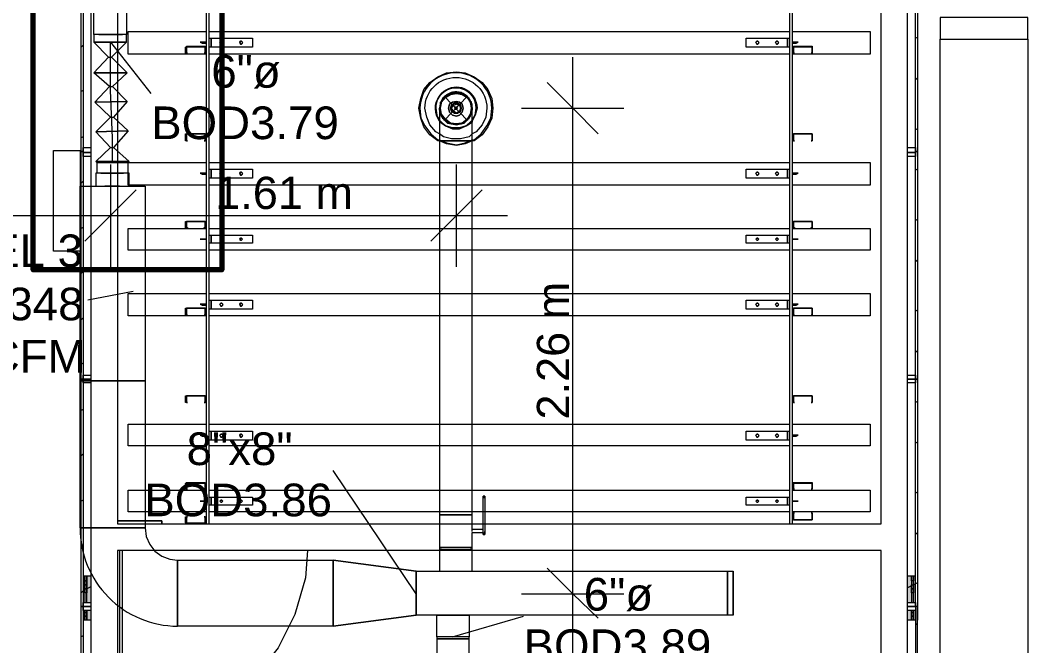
# Model space of a CAD drawing. Header units: metres. Extents: x -2 to 237, y -8 to 52.
# Drawn here: x 22.821 to 27.507, y 38.213 to 41.125 of the extents above; entities that cross this region are included whole.
import ezdxf

# ---------------------------------------------------------------- set-up
doc = ezdxf.new("R2010")
doc.units = ezdxf.units.M
doc.layers.add('HVAC - Ductos', color=5, linetype='Continuous', lineweight=0)
doc.layers.add('PDF_Text', color=7, linetype='Continuous', lineweight=0)
doc.layers.add('PDF_Geometry', color=7, linetype='Continuous', lineweight=0, true_color=0xaaaaaa)
doc.layers.add('PDF_Solid Fills', color=7, linetype='Continuous', lineweight=0, true_color=0xffffff)
doc.styles.add('PDF Helvetica', font='')
doc.styles.get('PDF Helvetica').set_extended_font_data('Helvetica')

msp = doc.modelspace()

# ---------------------------------------------------------------- hatches: boundary and pattern name
at = {"layer": 'PDF_Solid Fills', "lineweight": 0, "transparency": 33554559}
h = msp.add_hatch(color=256, dxfattribs=at)
h.paths.add_polyline_path([(23.1137, 38.4146), (23.1228, 38.4146), (23.1228, 38.5383), (23.1137, 38.5383)])
h.paths.add_polyline_path([(23.1228, 38.378), (23.1137, 38.378), (23.1137, 38.3322), (23.1228, 38.3322)])
h = msp.add_hatch(color=256, dxfattribs=at)
h.paths.add_polyline_path([(23.1319, 38.4146), (23.1503, 38.4146), (23.1503, 38.5383), (23.1319, 38.5383)])
h.paths.add_polyline_path([(23.1503, 38.378), (23.1319, 38.378), (23.1319, 38.3322), (23.1503, 38.3322)])
h = msp.add_hatch(color=256, dxfattribs=at)
h.paths.add_polyline_path([(26.9485, 38.4146), (26.9668, 38.4146), (26.9668, 38.5383), (26.9485, 38.5383)])
h.paths.add_polyline_path([(26.9668, 38.378), (26.9485, 38.378), (26.9485, 38.3322), (26.9668, 38.3322)])
h = msp.add_hatch(color=256, dxfattribs=at)
h.paths.add_polyline_path([(26.9759, 38.4146), (26.9851, 38.4146), (26.9851, 38.5383), (26.9759, 38.5383)])
h.paths.add_polyline_path([(26.9851, 38.378), (26.9759, 38.378), (26.9759, 38.3322), (26.9851, 38.3322)])

# ---------------------------------------------------------------- linework, layer by layer
at = {"layer": 'HVAC - Ductos', "lineweight": 0}
for points in [[(23.1641, 41.0582), (23.1641, 41.1636), (23.1686, 41.1636), (23.1732, 41.1636), (23.187, 41.1636), (23.2007, 41.1636), (23.219, 41.1636), (23.242, 41.1636), (23.2603, 41.1636), (23.2786, 41.1636), (23.2924, 41.1636), (23.3061, 41.1636), (23.3152, 41.1636), (23.3152, 41.0582)], [(23.1686, 41.0582), (23.1641, 41.0582)], [(23.3152, 41.0216), (23.3152, 41.0582), (23.3061, 41.0582), (23.2924, 41.0582), (23.2786, 41.0582), (23.2603, 41.0582), (23.242, 41.0582), (23.219, 41.0582), (23.2007, 41.0582), (23.187, 41.0582), (23.1732, 41.0582), (23.1686, 41.0582), (23.1641, 41.0582), (23.1641, 41.0216), (23.3152, 41.0216), (23.2465, 40.9529), (23.3198, 40.8795), (23.1641, 40.8795), (23.2328, 40.9529), (23.2465, 40.9529)], [(23.1732, 41.0582), (23.1732, 41.0582)], [(23.187, 41.0582), (23.187, 41.0582)], [(23.187, 41.0582), (23.187, 41.0582)], [(23.187, 41.0582), (23.2007, 41.0582), (23.219, 41.0582), (23.242, 41.0582), (23.2603, 41.0582), (23.2786, 41.0582), (23.2924, 41.0582)], [(23.3107, 41.0582), (23.3061, 41.0582)], [(23.3152, 41.0582), (23.3152, 41.0582)], [(23.1641, 41.0216), (23.2328, 40.9529)], [(23.2511, 40.4672), (23.2511, 40.5772), (23.2465, 40.6871), (23.242, 40.7971), (23.242, 40.9071), (23.242, 41.0216)], [(23.242, 41.0216), (23.4298, 40.7833)], [(25.3908, 35.6748), (25.3908, 38.4558), (25.3908, 40.9529)], [(23.2374, 40.8154), (23.1641, 40.8795), (23.3198, 40.8795), (23.2511, 40.8154), (23.3198, 40.7467), (23.1686, 40.7421), (23.2374, 40.8154), (23.2511, 40.8154)], [(25.2716, 40.8337), (25.3908, 40.7146), (25.5098, 40.5955)], [(24.7951, 40.6596), (24.7859, 40.678), (24.7768, 40.6963), (24.7768, 40.7146), (24.7768, 40.7329), (24.7859, 40.7513), (24.7951, 40.765), (24.8134, 40.7787), (24.8272, 40.7833), (24.8501, 40.7879), (24.8684, 40.7833), (24.8868, 40.7787), (24.9005, 40.765), (24.9142, 40.7513), (24.9188, 40.7329), (24.9234, 40.7146), (24.9188, 40.6963), (24.9142, 40.678), (24.9005, 40.6596), (24.8868, 40.6504), (24.8684, 40.6413), (24.8501, 40.6413), (24.8272, 40.6413), (24.8134, 40.6504), (24.7951, 40.6596), (24.7813, 40.678), (24.7768, 40.6963), (24.7722, 40.7054)], [(24.7813, 40.7467), (24.7951, 40.765), (24.818, 40.7787)], [(24.7951, 40.7696), (24.7951, 40.7696)], [(24.818, 40.7833), (24.8226, 40.7833)], [(24.8226, 40.7833), (24.8501, 40.7879), (24.873, 40.7833)], [(24.8501, 40.7879), (24.8501, 40.7879)], [(24.873, 40.7833), (24.8776, 40.7833), (24.8822, 40.7833)], [(24.8776, 40.7787), (24.9005, 40.765), (24.9142, 40.7467)], [(23.242, 40.6734), (23.1686, 40.7421), (23.3198, 40.7467), (23.2557, 40.6734), (23.3244, 40.6092), (23.1732, 40.6046), (23.242, 40.6734), (23.2557, 40.6734)], [(24.7768, 40.7375), (24.7768, 40.7421), (24.7813, 40.7467)], [(24.7813, 40.6871), (24.7768, 40.7146), (24.7813, 40.7375)], [(24.9188, 40.7467), (24.9188, 40.7421), (24.9188, 40.7375)], [(24.9188, 40.7375), (24.9234, 40.7146), (24.9188, 40.6871), (24.9188, 40.6825)], [(24.7951, 40.6642), (24.7813, 40.6825), (24.7768, 40.6825), (24.7768, 40.6871)], [(24.8226, 40.6413), (24.818, 40.6413), (24.818, 40.6459), (24.7951, 40.6596), (24.8089, 40.6459), (24.8272, 40.6413), (24.8501, 40.6367), (24.8684, 40.6413), (24.8868, 40.6459), (24.9005, 40.6596), (24.9142, 40.678), (24.9234, 40.6963), (24.9234, 40.7054)], [(24.9142, 40.6825), (24.9005, 40.6596), (24.8776, 40.6459)], [(24.9188, 40.6825), (24.9188, 40.6825)], [(24.9234, 40.7146), (24.9234, 40.7146)], [(25.1525, 40.7146), (25.3908, 40.7146), (25.629, 40.7146)], [(24.873, 40.6459), (24.8501, 40.6413), (24.8226, 40.6459)], [(24.8822, 40.6459), (24.8776, 40.6413), (24.873, 40.6413)], [(23.242, 40.5313), (23.1732, 40.6046), (23.3244, 40.6092), (23.2557, 40.5313), (23.329, 40.4672), (23.1732, 40.4672), (23.1778, 40.4626), (23.1824, 40.4626), (23.187, 40.4626), (23.1778, 40.4626), (23.187, 40.4626), (23.1961, 40.4626), (23.2145, 40.4626), (23.2328, 40.4626), (23.2511, 40.4626), (23.2694, 40.4626), (23.2878, 40.4626), (23.3015, 40.4626), (23.3152, 40.4626), (23.3244, 40.4626), (23.3198, 40.4626), (23.3015, 40.4626), (23.2786, 40.4626), (23.2511, 40.4626), (23.2236, 40.4626), (23.1961, 40.4626), (23.1824, 40.4626), (23.1778, 40.4626), (23.1778, 40.4122)], [(24.9234, 40.5955), (24.9096, 40.5818), (24.8684, 40.5726), (24.8272, 40.5726), (24.7905, 40.5818), (24.7722, 40.5955)], [(24.7722, 40.568), (24.8043, 40.5542), (24.8501, 40.5451), (24.8914, 40.5542), (24.9234, 40.568)], [(24.9234, 40.5634), (24.8914, 40.5497), (24.8501, 40.5405), (24.8043, 40.5497), (24.7722, 40.5634)], [(24.7722, 40.5634), (24.7768, 40.5634), (24.7813, 40.5634), (24.7951, 40.5634), (24.8089, 40.5634), (24.8272, 40.5634), (24.8501, 40.5634), (24.8684, 40.5634), (24.8868, 40.5634), (24.9005, 40.5634), (24.9142, 40.5634), (24.9234, 40.5634)], [(24.9005, 40.5634), (24.8868, 40.5634), (24.8684, 40.5634), (24.8501, 40.5634), (24.8272, 40.5634), (24.8089, 40.5634), (24.7951, 40.5634)], [(23.329, 40.3527), (23.329, 40.4122), (23.3244, 40.4122), (23.3244, 40.4626), (23.3152, 40.4626), (23.3198, 40.4626), (23.3244, 40.4626), (23.329, 40.4672), (23.1732, 40.4672), (23.242, 40.5313), (23.2557, 40.5313)], [(23.187, 40.4626), (23.1961, 40.4626), (23.2236, 40.4626), (23.2511, 40.4626), (23.2786, 40.4626), (23.3015, 40.4626), (23.3152, 40.4626)], [(23.242, 40.4535), (23.242, 40.2152), (23.242, 39.977)], [(24.8501, 39.977), (24.8501, 40.2152), (24.8501, 40.4535)], [(23.329, 40.4122), (23.3244, 40.4122), (23.3152, 40.4122), (23.3061, 40.4122), (23.2878, 40.4122), (23.2694, 40.4122), (23.2511, 40.4122), (23.2328, 40.4122), (23.2145, 40.4122), (23.1961, 40.4122), (23.187, 40.4122), (23.1778, 40.4122), (23.1732, 40.4122), (23.1732, 40.3527)], [(23.1961, 40.4122), (23.2145, 40.4122), (23.2328, 40.4122), (23.2511, 40.4122), (23.2694, 40.4122), (23.2878, 40.4122), (23.3015, 40.4122)], [(23.0999, 40.0686), (23.0999, 40.3527), (23.4023, 40.3527), (23.4023, 39.4455), (23.0999, 39.4455), (23.0999, 40.0503), (22.9762, 40.0503)], [(23.2832, 40.3527), (23.2694, 40.3527), (23.2511, 40.3527), (23.2328, 40.3527), (23.2145, 40.3527)], [(23.3611, 40.3343), (23.242, 40.2152), (23.1228, 40.0961)], [(24.9692, 40.3343), (24.8501, 40.2152), (24.731, 40.0961)], [(21.4231, 40.2152), (23.242, 40.2152), (25.0883, 40.2152)], [(22.9762, 40.0503), (22.9762, 40.0503)], [(22.9762, 40.0503), (22.9762, 40.0503)], [(23.3473, 39.8624), (23.1365, 39.8212)], [(23.0999, 39.4455), (23.2099, 39.4455)], [(23.2924, 39.4455), (23.4023, 39.4455)], [(24.6623, 38.4558), (24.2774, 39.0286)], [(24.9738, 38.9094), (24.9738, 38.9094)], [(24.983, 38.9094), (24.9738, 38.9094)], [(24.9738, 38.7399), (24.9738, 38.7353), (24.9738, 38.7307), (24.9738, 38.7353), (24.9738, 38.7399), (24.9738, 38.7445), (24.9738, 38.9003), (24.9738, 38.9049), (24.9738, 38.9094), (24.9738, 38.9049), (24.9738, 38.9003)], [(24.983, 38.9094), (24.983, 38.9094)], [(24.983, 38.9003), (24.983, 38.9049), (24.983, 38.9094), (24.983, 38.9049), (24.983, 38.9003), (24.983, 38.7445), (24.983, 38.7399), (24.983, 38.7353), (24.983, 38.7307), (24.983, 38.7353), (24.983, 38.7399), (24.983, 38.7445)], [(24.9738, 38.7537), (24.9234, 38.7537), (24.9234, 38.8224), (24.9142, 38.8224), (24.9005, 38.8224), (24.8868, 38.8224), (24.8684, 38.8224), (24.8501, 38.8224), (24.8272, 38.8224), (24.8089, 38.8224), (24.7951, 38.8224), (24.7813, 38.8224), (24.7768, 38.8224), (24.7722, 38.8224), (24.7722, 38.6712), (24.7768, 38.6712), (24.7813, 38.6712)], [(24.7813, 38.8224), (24.7951, 38.8224)], [(24.9005, 38.8224), (24.8868, 38.8224), (24.8684, 38.8224), (24.8501, 38.8224), (24.8272, 38.8224), (24.8089, 38.8224), (24.7951, 38.8224)], [(24.9005, 38.8224), (24.9142, 38.8224)], [(23.0999, 38.7629), (23.2099, 38.7629)], [(23.0999, 38.7629), (23.4023, 38.7629)], [(23.2924, 38.7629), (23.4023, 38.7629)], [(23.4023, 38.7629), (23.4068, 38.7216), (23.4252, 38.6849), (23.4481, 38.6529), (23.4802, 38.63), (23.5169, 38.6162), (23.5535, 38.6116)], [(24.9234, 38.7537), (24.9234, 38.7537)], [(24.9234, 38.7445), (24.9234, 38.7491), (24.9234, 38.7537)], [(24.9234, 38.6712), (24.9234, 38.7399), (24.9738, 38.7399), (24.9738, 38.7445)], [(24.9234, 38.7399), (24.9234, 38.7399)], [(24.9234, 38.7399), (24.9234, 38.7399)], [(24.9234, 38.7399), (24.9234, 38.7399)], [(24.9234, 38.7399), (24.9234, 38.7399)], [(24.9738, 38.7399), (24.9738, 38.7399)], [(24.9738, 38.7353), (24.9738, 38.7307), (24.9738, 38.7353)], [(24.9738, 38.7307), (24.983, 38.7307)], [(24.983, 38.7353), (24.983, 38.7307), (24.983, 38.7353)], [(24.9234, 38.6712), (24.9142, 38.6712), (24.9005, 38.6712), (24.8868, 38.6712), (24.8684, 38.6712), (24.8501, 38.6712), (24.8272, 38.6712), (24.8089, 38.6712), (24.7951, 38.6712), (24.7813, 38.6712), (24.7768, 38.6712), (24.7722, 38.6712)], [(24.9142, 38.6712), (24.9234, 38.6712), (24.9142, 38.6712), (24.9005, 38.6712), (24.8868, 38.6712), (24.8684, 38.6712), (24.8501, 38.6712), (24.8272, 38.6712), (24.8089, 38.6712), (24.7951, 38.6712), (24.7813, 38.6712), (24.7768, 38.6712), (24.7722, 38.6712)], [(24.9005, 38.6621), (24.8868, 38.6621), (24.8684, 38.6621), (24.8501, 38.6621), (24.8272, 38.6621), (24.8089, 38.6621), (24.7951, 38.6621), (24.7813, 38.6621)], [(24.9142, 38.6621), (24.9051, 38.6621)], [(24.9234, 38.6712), (24.9234, 38.6712)], [(23.5535, 38.6116), (23.5535, 38.4971)], [(23.5535, 38.6116), (23.5535, 38.3047)], [(24.2774, 38.3047), (24.2774, 38.6116)], [(25.2716, 38.575), (25.3908, 38.4558), (25.5098, 38.3413)], [(24.6623, 38.5612), (24.6623, 38.3551)], [(26.1375, 38.3551), (26.1101, 38.3551), (26.1101, 38.5612), (26.1375, 38.5612)], [(26.1375, 38.5612), (26.1375, 38.3551), (26.1375, 38.5612)], [(25.1525, 38.4558), (25.3908, 38.4558), (25.629, 38.4558)], [(23.5535, 38.4192), (23.5535, 38.3047)], [(24.2774, 38.3047), (24.6623, 38.3551), (24.2774, 38.3047)], [(24.9096, 38.1764), (24.9096, 38.2451), (24.9096, 38.2543), (24.9051, 38.2543), (24.9005, 38.2543), (24.8868, 38.2543), (24.873, 38.2543), (24.8547, 38.2543), (24.8318, 38.2543), (24.8134, 38.2543), (24.7951, 38.2543), (24.7813, 38.2543), (24.7676, 38.2543), (24.7585, 38.2543), (24.7585, 38.3551), (24.7676, 38.3551), (24.7813, 38.3551), (24.7951, 38.3551), (24.8134, 38.3551), (24.8318, 38.3551), (24.8547, 38.3551), (24.873, 38.3551), (24.8868, 38.3551), (24.9005, 38.3551), (24.9051, 38.3551), (24.9096, 38.3551), (24.9096, 38.2543), (24.9051, 38.2543), (24.9005, 38.2543), (24.8868, 38.2543), (24.873, 38.2543), (24.8547, 38.2543), (24.8318, 38.2543), (24.8134, 38.2543), (24.7951, 38.2543), (24.7813, 38.2543), (24.7676, 38.2543), (24.7585, 38.2543), (24.7585, 38.2451), (24.7585, 38.0939)], [(24.8318, 38.2543), (25.1617, 38.3505)]]:
    msp.add_lwpolyline(points, dxfattribs=at)
for points in [[(27.5074, 41.1361), (27.0997, 41.1361), (27.0997, 41.0353), (27.5074, 41.0353), (27.5074, 33.7185), (27.0997, 33.7185), (27.0997, 41.0353), (27.5074, 41.0353)], [(23.2924, 41.0582), (23.2969, 41.0582)], [(23.3152, 41.0216), (23.3061, 41.0216), (23.2924, 41.0216), (23.2786, 41.0216), (23.2603, 41.0216), (23.242, 41.0216), (23.219, 41.0216), (23.2007, 41.0216), (23.187, 41.0216), (23.1732, 41.0216), (23.1686, 41.0216), (23.1641, 41.0216), (23.1686, 41.0216), (23.1732, 41.0216), (23.187, 41.0216), (23.2007, 41.0216), (23.219, 41.0216), (23.242, 41.0216), (23.2603, 41.0216), (23.2786, 41.0216), (23.2924, 41.0216), (23.3061, 41.0216)], [(24.7813, 40.7421), (24.7997, 40.765), (24.8226, 40.7787), (24.8501, 40.7833), (24.8776, 40.7787), (24.9005, 40.765), (24.9142, 40.7421), (24.9188, 40.7146), (24.9142, 40.6871), (24.9005, 40.6642), (24.8776, 40.6459), (24.8501, 40.6413), (24.8226, 40.6459), (24.7997, 40.6642), (24.7813, 40.6871), (24.7768, 40.7146)], [(24.818, 40.7329), (24.8134, 40.7146), (24.818, 40.7329), (24.8318, 40.7421), (24.8501, 40.7467), (24.8638, 40.7421), (24.8776, 40.7329), (24.8822, 40.7146), (24.8776, 40.7329), (24.8638, 40.7421), (24.8501, 40.7467), (24.8318, 40.7421)], [(24.8272, 40.7284), (24.8226, 40.7146), (24.8272, 40.7284), (24.841, 40.7375), (24.8547, 40.7375), (24.8684, 40.7284), (24.873, 40.7146), (24.8684, 40.7284), (24.8547, 40.7375), (24.841, 40.7375)], [(24.8364, 40.7284), (24.8501, 40.7329), (24.8638, 40.7284), (24.8684, 40.7146), (24.8638, 40.7009), (24.8501, 40.6917), (24.8364, 40.7009), (24.8272, 40.7146)], [(24.8776, 40.6963), (24.8822, 40.7146), (24.8776, 40.6963), (24.8638, 40.6825), (24.8501, 40.678), (24.8318, 40.6825), (24.818, 40.6963), (24.8134, 40.7146), (24.818, 40.6963), (24.8318, 40.6825), (24.8501, 40.678), (24.8638, 40.6825)], [(24.8684, 40.7009), (24.873, 40.7146), (24.8684, 40.7009), (24.8547, 40.6917), (24.841, 40.6917), (24.8272, 40.7009), (24.8226, 40.7146), (24.8272, 40.7009), (24.841, 40.6917), (24.8547, 40.6917)], [(24.8455, 40.7192), (24.841, 40.7146), (24.8455, 40.7192), (24.8501, 40.7192), (24.8547, 40.7146), (24.8501, 40.7192)], [(24.8501, 40.71), (24.8547, 40.7146), (24.8501, 40.71), (24.8455, 40.71), (24.841, 40.7146), (24.8455, 40.71)], [(24.9234, 40.655), (24.9372, 40.6825), (24.9463, 40.7146), (24.9372, 40.6825)], [(24.7768, 40.655), (24.7997, 40.6322), (24.8318, 40.623), (24.8638, 40.623), (24.8959, 40.6322), (24.9188, 40.655), (24.9234, 40.6596), (24.9188, 40.655), (24.8959, 40.6322), (24.8638, 40.623), (24.8318, 40.623), (24.7997, 40.6322), (24.7768, 40.655), (24.7722, 40.6596)], [(24.9234, 40.6504), (24.8959, 40.6322), (24.8638, 40.6184), (24.8318, 40.6184), (24.7997, 40.6322), (24.7768, 40.6504), (24.7722, 40.655), (24.7768, 40.6504), (24.7997, 40.6322), (24.8318, 40.6184), (24.8638, 40.6184), (24.8959, 40.6322), (24.9234, 40.6504), (24.9234, 40.655)], [(22.9762, 40.5176), (23.0999, 40.5176), (23.0999, 40.0503), (22.9762, 40.0503)], [(23.329, 40.4672), (23.3198, 40.4672), (23.3061, 40.4672), (23.2786, 40.4672), (23.2511, 40.4672), (23.2236, 40.4672), (23.1961, 40.4672), (23.1824, 40.4672), (23.1732, 40.4672), (23.1824, 40.4672), (23.1961, 40.4672), (23.2236, 40.4672), (23.2511, 40.4672), (23.2786, 40.4672), (23.3061, 40.4672), (23.3198, 40.4672)], [(23.0999, 38.7629), (23.0999, 39.4455), (23.4023, 39.4455), (23.4023, 38.7629)], [(24.7722, 38.6621), (24.7768, 38.6621), (24.7813, 38.6621), (24.7951, 38.6621), (24.8089, 38.6621), (24.8272, 38.6621), (24.8501, 38.6621), (24.8684, 38.6621), (24.8868, 38.6621), (24.9005, 38.6621), (24.9142, 38.6621), (24.9234, 38.6621), (24.9234, 38.6712), (24.9142, 38.6712), (24.9005, 38.6712), (24.8868, 38.6712), (24.8684, 38.6712), (24.8501, 38.6712), (24.8272, 38.6712), (24.8089, 38.6712), (24.7951, 38.6712), (24.7813, 38.6712), (24.7768, 38.6712), (24.7722, 38.6712)], [(24.9234, 38.6621), (24.9142, 38.6621), (24.9005, 38.6621), (24.8868, 38.6621), (24.8684, 38.6621), (24.8501, 38.6621), (24.8272, 38.6621), (24.8089, 38.6621), (24.7951, 38.6621), (24.7813, 38.6621), (24.7768, 38.6621), (24.7722, 38.6621), (24.7722, 38.5612), (24.7768, 38.5612), (24.7813, 38.5612), (24.7951, 38.5612), (24.8089, 38.5612), (24.8272, 38.5612), (24.8501, 38.5612), (24.8684, 38.5612), (24.8868, 38.5612), (24.9005, 38.5612), (24.9142, 38.5612), (24.9234, 38.5612)], [(23.5535, 38.6116), (24.2774, 38.6116), (24.2774, 38.3047), (23.5535, 38.3047)], [(24.6623, 38.5612), (24.2774, 38.6116)], [(24.6623, 38.5612), (26.1101, 38.5612), (26.1101, 38.3551), (24.6623, 38.3551)], [(24.9096, 38.2451), (24.9051, 38.2451), (24.9005, 38.2451), (24.8868, 38.2451), (24.873, 38.2451), (24.8547, 38.2451), (24.8318, 38.2451), (24.8134, 38.2451), (24.7951, 38.2451), (24.7813, 38.2451), (24.7676, 38.2451), (24.7585, 38.2451), (24.7676, 38.2451), (24.7813, 38.2451), (24.7951, 38.2451), (24.8134, 38.2451), (24.8318, 38.2451), (24.8547, 38.2451), (24.873, 38.2451), (24.8868, 38.2451), (24.9005, 38.2451), (24.9051, 38.2451)]]:
    msp.add_lwpolyline(points, close=True, dxfattribs=at)
for points in [[(24.9234, 40.7146), (24.9234, 40.7329), (24.9142, 40.7513), (24.9005, 40.7696), (24.8868, 40.7787), (24.8684, 40.7879), (24.8501, 40.7879), (24.8272, 40.7879), (24.8089, 40.7787), (24.7951, 40.7696), (24.7813, 40.7513), (24.7768, 40.7329), (24.7722, 40.7146), (24.7722, 40.7054), (24.7722, 40.7146), (24.7722, 40.7054), (24.7722, 40.6871), (24.7722, 40.6596), (24.7722, 40.623), (24.7722, 40.5818), (24.7722, 40.5634), (24.7722, 38.8224), (24.7768, 38.8224), (24.7813, 38.8224), (24.7951, 38.8224), (24.8089, 38.8224), (24.8272, 38.8224), (24.8501, 38.8224), (24.8684, 38.8224), (24.8868, 38.8224), (24.9005, 38.8224), (24.9142, 38.8224), (24.9234, 38.8224), (24.9234, 40.5634), (24.9142, 40.5634), (24.9005, 40.5634), (24.8868, 40.5634), (24.8684, 40.5634), (24.8501, 40.5634), (24.8272, 40.5634), (24.8089, 40.5634), (24.7951, 40.5634), (24.7813, 40.5634), (24.7768, 40.5634), (24.7722, 40.5634), (24.7631, 40.5634), (24.7264, 40.5909), (24.6989, 40.6276), (24.6851, 40.6688), (24.676, 40.7146), (24.6851, 40.7604), (24.6989, 40.8017), (24.7264, 40.8337), (24.7631, 40.8612), (24.8043, 40.8795), (24.8501, 40.8841), (24.8914, 40.8795), (24.9326, 40.8612), (24.9692, 40.8337), (24.9967, 40.8017), (25.015, 40.7604), (25.0196, 40.7146), (25.015, 40.6688), (24.9967, 40.6276), (24.9692, 40.5909), (24.9326, 40.5634), (24.9234, 40.5634), (24.9234, 40.6046), (24.9234, 40.6459), (24.9234, 40.678), (24.9234, 40.7009), (24.9234, 40.7146), (24.9234, 40.7054, 1.065607), (24.7722, 40.7146)], [(24.9234, 40.568), (24.9326, 40.568), (24.9646, 40.5955), (24.9921, 40.6322), (25.0105, 40.6688), (25.015, 40.7146, 0.986375), (24.6806, 40.7146), (24.6851, 40.6688), (24.7035, 40.6322), (24.731, 40.5955), (24.7631, 40.568), (24.7722, 40.568)], [(24.7722, 40.5955), (24.7539, 40.6046), (24.7264, 40.6367), (24.7127, 40.6734), (24.7035, 40.7146, -0.994592), (24.9921, 40.7146), (24.9876, 40.6734), (24.9692, 40.6367), (24.9418, 40.6046), (24.9234, 40.5955)]]:
    msp.add_lwpolyline(points, format="xyb", dxfattribs=at)
msp.add_lwpolyline([(24.9234, 40.6596), (24.9372, 40.6825), (24.9418, 40.7146, 1.398106), (24.7722, 40.6596), (24.7585, 40.6825), (24.7539, 40.7146), (24.7585, 40.6825), (24.7722, 40.655, -1.387402), (24.9463, 40.7146, 1.018224), (24.7539, 40.7146, -1.397704)], format="xyb", close=True, dxfattribs=at)
msp.add_arc((23.5558, 38.7605), 0.4559, 179.71, 269.7137, dxfattribs=at)
at = {"layer": 'PDF_Geometry', "lineweight": 0}
for points in [[(23.1137, 43.7018), (23.1137, 42.6618), (23.1137, 42.6435), (23.1137, 42.6252), (23.1503, 42.6252), (23.1457, 42.616), (23.1503, 42.616), (23.1457, 42.616), (23.1503, 42.6252), (23.1503, 37.3379), (23.1503, 34.3599), (23.274, 34.3599), (23.2832, 34.3691), (26.8156, 34.3691), (26.8248, 34.3599), (26.9485, 34.3599), (26.9485, 37.3379), (26.9485, 42.6252), (26.9485, 42.6435), (26.9851, 42.6435), (26.9485, 42.6435), (26.9485, 42.6618), (26.9851, 42.6618), (26.9851, 43.7018)], [(23.274, 42.6252), (23.274, 38.7811), (26.8248, 38.7811), (26.8248, 42.6252), (26.5041, 42.6252), (26.5041, 42.6206), (26.5041, 42.6252), (26.417, 42.6252), (26.4124, 42.6252), (26.4124, 42.6206), (26.4124, 42.5931), (26.4216, 42.5931), (26.417, 42.5931), (26.417, 42.6206), (26.417, 42.6252)], [(23.6863, 40.9666), (23.3244, 40.9666), (23.3244, 41.072), (23.6863, 41.072)], [(23.7001, 41.072), (26.3987, 41.072)], [(26.4124, 41.072), (26.7744, 41.072), (26.7744, 40.9666), (26.4124, 40.9666)], [(23.1137, 41.0078), (23.1045, 40.9987)], [(23.6863, 41.0216), (23.6681, 41.0216), (23.6589, 41.0216), (23.6681, 41.017), (23.6863, 41.017)], [(23.6681, 41.017), (23.6681, 41.0216)], [(23.7093, 41.0262), (23.7093, 41.0216)], [(23.7093, 41.017), (23.7093, 41.0124)], [(26.3987, 40.9987), (26.3895, 40.9987), (26.1971, 40.9987), (26.1971, 41.0399), (26.3895, 41.0399), (26.3987, 41.0399)], [(26.3895, 41.0216), (26.3895, 41.0262)], [(26.3895, 41.0124), (26.3895, 41.017)], [(26.4124, 41.017), (26.4307, 41.017), (26.4399, 41.0216), (26.4307, 41.0216), (26.4124, 41.0216)], [(26.4307, 41.0216), (26.4307, 41.017)], [(26.4307, 41.0216), (26.4307, 41.0216)], [(26.9943, 41.0445), (26.9851, 41.0399)], [(23.5947, 40.9987), (23.5947, 40.9987)], [(23.5993, 40.9712), (23.5993, 40.9712)], [(23.6772, 40.9712), (23.6772, 40.9712)], [(23.6817, 40.9987), (23.6817, 40.9987)], [(26.3987, 40.9666), (23.7001, 40.9666)], [(26.417, 40.9987), (26.417, 40.9987)], [(26.4216, 40.9712), (26.4216, 40.9712)], [(26.4995, 40.9712), (26.4995, 40.9712)], [(26.5041, 40.9987), (26.5041, 40.9987)], [(26.9943, 40.8567), (26.9851, 40.8475)], [(23.1137, 40.7971), (23.1045, 40.7925)], [(23.1137, 40.5818), (23.1045, 40.5772)], [(26.9943, 40.6184), (26.9851, 40.6138)], [(23.5993, 40.5634), (23.5993, 40.5634)], [(23.6772, 40.5634), (23.6772, 40.5634)], [(26.4216, 40.5634), (26.4216, 40.5634)], [(26.4995, 40.5634), (26.4995, 40.5634)], [(23.6863, 40.3573), (23.3244, 40.3573), (23.3244, 40.4626), (23.6863, 40.4626)], [(23.7001, 40.4626), (26.3987, 40.4626)], [(26.4124, 40.4626), (26.7744, 40.4626), (26.7744, 40.3573), (26.4124, 40.3573)], [(23.6863, 40.4122), (23.6681, 40.4122), (23.6589, 40.4122), (23.6681, 40.4077), (23.6863, 40.4077)], [(23.6681, 40.4077), (23.6681, 40.4122)], [(23.7093, 40.4168), (23.7093, 40.4122)], [(23.7093, 40.4077), (23.7093, 40.4031)], [(26.3987, 40.3893), (26.3895, 40.3893), (26.1971, 40.3893), (26.1971, 40.4305), (26.3895, 40.4305), (26.3987, 40.4305)], [(26.3895, 40.4122), (26.3895, 40.4168)], [(26.3895, 40.4031), (26.3895, 40.4077)], [(26.4124, 40.4077), (26.4307, 40.4077), (26.4399, 40.4122), (26.4307, 40.4122), (26.4124, 40.4122)], [(26.4307, 40.4122), (26.4307, 40.4077)], [(26.4307, 40.4122), (26.4307, 40.4122)], [(26.9943, 40.4305), (26.9851, 40.426)], [(23.1137, 40.3755), (23.1045, 40.3664)], [(26.3987, 40.3573), (23.7001, 40.3573)], [(23.1137, 40.1602), (23.1045, 40.1556)], [(23.5947, 40.1877), (23.5947, 40.1877)], [(23.6817, 40.1877), (23.6817, 40.1877)], [(26.417, 40.1877), (26.417, 40.1877)], [(26.5041, 40.1877), (26.5041, 40.1877)], [(26.5041, 40.1877), (26.5041, 40.1877)], [(26.9943, 40.1969), (26.9851, 40.1923)], [(23.6863, 40.0548), (23.3244, 40.0548), (23.3244, 40.1556), (23.6863, 40.1556)], [(23.7001, 40.1556), (26.3987, 40.1556)], [(26.3987, 40.0869), (26.3895, 40.0869), (26.1971, 40.0869), (26.1971, 40.1236), (26.3895, 40.1236), (26.3987, 40.1236)], [(26.4124, 40.1556), (26.7744, 40.1556), (26.7744, 40.0548), (26.4124, 40.0548)], [(23.6589, 40.1052), (23.6681, 40.1052), (23.6589, 40.1052)], [(23.6681, 40.1052), (23.6863, 40.1052), (23.6681, 40.1052)], [(23.6681, 40.1052), (23.6681, 40.1052)], [(23.7093, 40.1098), (23.7093, 40.1098)], [(23.7093, 40.1006), (23.7093, 40.1006)], [(26.3895, 40.1098), (26.3895, 40.1098)], [(26.3895, 40.1006), (26.3895, 40.1006)], [(26.4124, 40.1052), (26.4307, 40.1052), (26.4124, 40.1052)], [(26.4307, 40.1052), (26.4399, 40.1052), (26.4307, 40.1052)], [(26.4307, 40.1052), (26.4307, 40.1052)], [(26.3987, 40.0548), (23.7001, 40.0548)], [(26.9943, 40.009), (26.9851, 39.9999)], [(23.1137, 39.9541), (23.1045, 39.9449)], [(23.6863, 39.7479), (23.3244, 39.7479), (23.3244, 39.8533), (23.6863, 39.8533)], [(23.7001, 39.8533), (26.3987, 39.8533)], [(26.4124, 39.8533), (26.7744, 39.8533), (26.7744, 39.7479), (26.4124, 39.7479)], [(23.6863, 39.8029), (23.6681, 39.8029), (23.6589, 39.8029), (23.6681, 39.7983), (23.6863, 39.7983)], [(23.6681, 39.7983), (23.6681, 39.8029)], [(23.7093, 39.8075), (23.7093, 39.8029)], [(23.7093, 39.7983), (23.7093, 39.7937)], [(26.3987, 39.7799), (26.3895, 39.7799), (26.1971, 39.7799), (26.1971, 39.8212), (26.3895, 39.8212), (26.3987, 39.8212)], [(26.3895, 39.8029), (26.3895, 39.8075)], [(26.3895, 39.7937), (26.3895, 39.7983)], [(26.4124, 39.7983), (26.4307, 39.7983), (26.4399, 39.8029), (26.4307, 39.8029), (26.4124, 39.8029)], [(26.4307, 39.8029), (26.4307, 39.7983)], [(26.4307, 39.8029), (26.4307, 39.8029)], [(23.1137, 39.7387), (23.1045, 39.7295)], [(23.5993, 39.7525), (23.5993, 39.7525)], [(23.6772, 39.7525), (23.6772, 39.7525)], [(26.3987, 39.7479), (23.7001, 39.7479)], [(26.4216, 39.7525), (26.4216, 39.7525)], [(26.4995, 39.7525), (26.4995, 39.7525)], [(26.9943, 39.7754), (26.9851, 39.7708)], [(26.9943, 39.5875), (26.9851, 39.5784)], [(23.1137, 39.528), (23.1045, 39.5234)], [(23.5947, 39.3768), (23.5947, 39.3768)], [(23.6817, 39.3768), (23.6817, 39.3768)], [(26.417, 39.3768), (26.417, 39.3768)], [(26.5041, 39.3768), (26.5041, 39.3768)], [(26.5041, 39.3768), (26.5041, 39.3768)], [(23.5993, 39.3447), (23.5993, 39.3447)], [(23.6772, 39.3447), (23.6772, 39.3447)], [(26.4216, 39.3447), (26.4216, 39.3447)], [(26.4995, 39.3447), (26.4995, 39.3447)], [(26.9943, 39.3493), (26.9851, 39.3447)], [(23.1137, 39.3126), (23.1045, 39.3081)], [(23.6863, 39.1431), (23.3244, 39.1431), (23.3244, 39.2439), (23.6863, 39.2439)], [(23.7001, 39.2439), (26.3987, 39.2439)], [(26.4124, 39.2439), (26.7744, 39.2439), (26.7744, 39.1431), (26.4124, 39.1431)], [(23.6863, 39.1935), (23.6681, 39.1935), (23.6589, 39.1935), (23.6681, 39.1889), (23.6863, 39.1889)], [(23.6681, 39.1889), (23.6681, 39.1935)], [(23.7093, 39.1981), (23.7093, 39.1935)], [(23.7093, 39.1889), (23.7093, 39.1843)], [(26.3987, 39.1706), (26.3895, 39.1706), (26.1971, 39.1706), (26.1971, 39.2119), (26.3895, 39.2119), (26.3987, 39.2119)], [(26.3895, 39.1935), (26.3895, 39.1981)], [(26.3895, 39.1843), (26.3895, 39.1889)], [(26.4124, 39.1889), (26.4307, 39.1889), (26.4399, 39.1935), (26.4307, 39.1935), (26.4124, 39.1935)], [(26.4307, 39.1935), (26.4307, 39.1889)], [(26.4307, 39.1935), (26.4307, 39.1935)], [(26.3987, 39.1431), (23.7001, 39.1431)], [(26.9943, 39.1614), (26.9851, 39.1568)], [(23.1137, 39.1064), (23.1045, 39.0973)], [(23.5947, 38.969), (23.5947, 38.969)], [(23.5993, 38.9416), (23.5993, 38.9416)], [(23.6772, 38.9416), (23.6772, 38.9416)], [(23.6817, 38.969), (23.6817, 38.969)], [(26.417, 38.969), (26.417, 38.969)], [(26.4216, 38.9416), (26.4216, 38.9416)], [(26.4995, 38.9416), (26.4995, 38.9416)], [(26.5041, 38.969), (26.5041, 38.969)], [(23.6863, 38.8361), (23.3244, 38.8361), (23.3244, 38.937), (23.6863, 38.937)], [(23.7001, 38.937), (26.3987, 38.937)], [(26.3987, 38.8682), (26.3895, 38.8682), (26.1971, 38.8682), (26.1971, 38.9049), (26.3895, 38.9049), (26.3987, 38.9049)], [(26.4124, 38.937), (26.7744, 38.937), (26.7744, 38.8361), (26.4124, 38.8361)], [(26.9943, 38.9278), (26.9851, 38.9232)], [(23.1137, 38.8911), (23.1045, 38.8865)], [(23.6589, 38.8865), (23.6681, 38.8865), (23.6589, 38.8865)], [(23.6681, 38.8865), (23.6863, 38.8865), (23.6681, 38.8865)], [(23.6681, 38.8865), (23.6681, 38.8865)], [(23.7093, 38.8911), (23.7093, 38.8911)], [(23.7093, 38.8819), (23.7093, 38.8819)], [(26.3895, 38.8911), (26.3895, 38.8911)], [(26.3895, 38.8819), (26.3895, 38.8819)], [(26.4124, 38.8865), (26.4307, 38.8865), (26.4124, 38.8865)], [(26.4307, 38.8865), (26.4399, 38.8865), (26.4307, 38.8865)], [(26.4307, 38.8865), (26.4307, 38.8865)], [(23.5993, 38.8132), (23.5993, 38.8132)], [(23.6772, 38.8132), (23.6772, 38.8132)], [(26.3987, 38.8361), (23.7001, 38.8361)], [(26.4216, 38.8315), (26.4216, 38.8315)], [(26.4995, 38.8315), (26.4995, 38.8315)], [(23.5947, 38.7857), (23.5947, 38.7857)], [(23.6817, 38.7857), (23.6817, 38.7857)], [(26.417, 38.7995), (26.417, 38.7995)], [(26.5041, 38.7995), (26.5041, 38.7995)], [(26.5041, 38.7995), (26.5041, 38.7995)], [(26.9943, 38.7399), (26.9851, 38.7307)], [(23.1137, 38.6849), (23.1045, 38.6758)], [(23.274, 38.6575), (23.274, 37.3379)], [(26.8248, 38.6575), (23.274, 38.6575)], [(23.2832, 38.6575), (23.2832, 37.7778)], [(23.2969, 37.7778), (23.2969, 38.6575)], [(24.1583, 38.6575), (24.1491, 38.5292), (24.0987, 38.3596), (24.0208, 38.2039), (23.9109, 38.0664), (23.8926, 38.0527)], [(26.8248, 37.3379), (26.8248, 38.6575)], [(23.1045, 38.3321), (23.1045, 38.5383)], [(23.1137, 38.5383), (23.1228, 38.5383), (23.1228, 38.4146)], [(23.1319, 38.4146), (23.1319, 38.5383), (23.1503, 38.5383), (23.1503, 38.4146)], [(26.9485, 38.5383), (26.9668, 38.5383), (26.9668, 38.4146)], [(26.9759, 38.4146), (26.9759, 38.5383), (26.9851, 38.5383)], [(26.9943, 38.5383), (26.9943, 38.3321)], [(23.1228, 38.4742), (23.1137, 38.4696), (23.1045, 38.4604)], [(23.1503, 38.488), (23.1319, 38.4788), (23.1228, 38.4788), (23.1319, 38.4788), (23.1319, 38.4604), (23.1228, 38.4604), (23.1228, 38.4788), (23.1228, 38.4971), (23.1319, 38.4971), (23.1319, 38.4788)], [(26.9668, 38.4925), (26.9485, 38.4834)], [(26.9943, 38.5062), (26.9851, 38.5017), (26.9759, 38.4971), (26.9759, 38.5154), (26.9668, 38.5154), (26.9668, 38.4971), (26.9759, 38.4971), (26.9759, 38.4788), (26.9759, 38.4604), (26.9668, 38.4604), (26.9668, 38.4788), (26.9759, 38.4788), (26.9668, 38.4788), (26.9668, 38.4971), (26.9759, 38.4971)], [(23.1503, 38.378), (23.1503, 38.3321), (23.1319, 38.3321), (23.1228, 38.3321), (23.1228, 38.3505), (23.1228, 38.3688), (23.1319, 38.3688), (23.1319, 38.3505), (23.1228, 38.3505), (23.1319, 38.3505), (23.1319, 38.3321), (23.1319, 38.378), (23.1319, 38.3688), (23.1228, 38.3688), (23.1228, 38.378), (23.1228, 38.3321), (23.1137, 38.3321)], [(26.9851, 38.3321), (26.9759, 38.3321), (26.9759, 38.378), (26.9759, 38.3688), (26.9668, 38.3688), (26.9668, 38.378), (26.9668, 38.3321), (26.9668, 38.3505), (26.9668, 38.3688), (26.9759, 38.3688), (26.9759, 38.3505), (26.9668, 38.3505), (26.9759, 38.3505), (26.9759, 38.3321), (26.9668, 38.3321), (26.9485, 38.3321)], [(26.9943, 38.3184), (26.9851, 38.3093)], [(23.1137, 38.2589), (23.1045, 38.2543)]]:
    msp.add_lwpolyline(points, dxfattribs=at)
for points in [[(26.3987, 42.6252), (23.7001, 42.6252), (23.6863, 42.6252), (23.6863, 38.7811), (23.7001, 38.7811), (23.7001, 42.6252), (26.3987, 42.6252), (26.3987, 38.7811), (26.4124, 38.7811), (26.4124, 42.6252)], [(23.1137, 40.513), (23.1045, 40.513), (23.1045, 41.5714), (23.1137, 41.5714)], [(26.9943, 40.513), (26.9851, 40.513), (26.9851, 41.5714), (26.9943, 41.5714)], [(23.5901, 40.9987), (23.5947, 40.9987), (23.5947, 41.0033), (23.6817, 41.0033), (23.6817, 40.9987), (23.6863, 40.9987), (23.6863, 40.9712), (23.6772, 40.9712), (23.6817, 40.9712), (23.6817, 40.9987), (23.5947, 40.9987), (23.5947, 40.9712), (23.5993, 40.9712), (23.5901, 40.9712)], [(23.7001, 41.0399), (23.7093, 41.0399), (23.9017, 41.0399), (23.9017, 40.9987), (23.7093, 40.9987), (23.7001, 40.9987)], [(23.7093, 41.0399), (23.7093, 40.9987)], [(23.7093, 41.0216), (23.7093, 41.0124), (23.7093, 41.0216), (23.7093, 41.0262), (23.7093, 41.0216), (23.7093, 41.0124), (23.7093, 41.0216), (23.7093, 41.0262)], [(23.7505, 41.0216), (23.7551, 41.0124), (23.7597, 41.0124), (23.7642, 41.017), (23.7642, 41.0216), (23.7597, 41.0262), (23.7551, 41.0262)], [(23.7642, 41.0216), (23.7597, 41.0124), (23.7551, 41.0124), (23.7505, 41.0216), (23.7551, 41.0262), (23.7597, 41.0262)], [(23.8422, 41.0216), (23.8467, 41.0124), (23.8513, 41.0124), (23.8559, 41.017), (23.8559, 41.0216), (23.8513, 41.0262), (23.8467, 41.0262)], [(23.8559, 41.0216), (23.8513, 41.0124), (23.8467, 41.0124), (23.8422, 41.0216), (23.8467, 41.0262), (23.8513, 41.0262)], [(26.2429, 41.0216), (26.2475, 41.0124), (26.2521, 41.0124), (26.2567, 41.017), (26.2567, 41.0216), (26.2521, 41.0262), (26.2475, 41.0262)], [(26.2567, 41.0216), (26.2521, 41.0124), (26.2475, 41.0124), (26.2429, 41.0216), (26.2475, 41.0262), (26.2521, 41.0262)], [(26.3345, 41.0216), (26.3391, 41.0124), (26.3437, 41.0124), (26.3483, 41.017), (26.3483, 41.0216), (26.3437, 41.0262), (26.3391, 41.0262)], [(26.3483, 41.0216), (26.3437, 41.0124), (26.3391, 41.0124), (26.3345, 41.0216), (26.3391, 41.0262), (26.3437, 41.0262)], [(26.3895, 41.0399), (26.3895, 40.9987)], [(26.3895, 41.0216), (26.3895, 41.0124), (26.3895, 41.0216), (26.3895, 41.0262), (26.3895, 41.0216), (26.3895, 41.0124), (26.3895, 41.0216), (26.3895, 41.0262)], [(26.5041, 40.9987), (26.417, 40.9987), (26.417, 40.9712), (26.4216, 40.9712), (26.4124, 40.9712), (26.4124, 40.9987), (26.417, 40.9987), (26.417, 41.0033), (26.5041, 41.0033), (26.5041, 40.9987), (26.5041, 40.9712)], [(26.4995, 40.9712), (26.5041, 40.9712)], [(23.5901, 40.5909), (23.5901, 40.5955), (23.5947, 40.5955), (23.6817, 40.5955), (23.6863, 40.5909), (23.6863, 40.5634), (23.6772, 40.5634), (23.6817, 40.5634), (23.6817, 40.5909), (23.6817, 40.5955), (23.5947, 40.5955), (23.5947, 40.5909), (23.5947, 40.5634), (23.5993, 40.5634), (23.5901, 40.5634)], [(26.5041, 40.5909), (26.5041, 40.5955), (26.417, 40.5955), (26.417, 40.5909), (26.417, 40.5634), (26.4216, 40.5634), (26.4124, 40.5634), (26.4124, 40.5909), (26.4124, 40.5955), (26.417, 40.5955), (26.5041, 40.5955), (26.5041, 40.5909), (26.5041, 40.5634)], [(26.4995, 40.5634), (26.5041, 40.5634)], [(23.1137, 39.4546), (23.1045, 39.4546), (23.1045, 40.513), (23.1137, 40.513)], [(23.1503, 40.5084), (23.1137, 40.5084), (23.1137, 40.5313), (23.1503, 40.5313)], [(23.1503, 40.4901), (23.1137, 40.4901), (23.1137, 40.5084), (23.1503, 40.5084)], [(26.9851, 40.5313), (26.9851, 40.5084), (26.9485, 40.5084), (26.9485, 40.5313)], [(26.9851, 40.5084), (26.9851, 40.4901), (26.9485, 40.4901), (26.9485, 40.5084)], [(26.9943, 39.4546), (26.9851, 39.4546), (26.9851, 40.513), (26.9943, 40.513)], [(23.7001, 40.4305), (23.7093, 40.4305), (23.9017, 40.4305), (23.9017, 40.3893), (23.7093, 40.3893), (23.7001, 40.3893)], [(23.7093, 40.4305), (23.7093, 40.3893)], [(23.7093, 40.4122), (23.7093, 40.4031), (23.7093, 40.4122), (23.7093, 40.4168), (23.7093, 40.4122), (23.7093, 40.4031), (23.7093, 40.4122), (23.7093, 40.4168)], [(23.7505, 40.4122), (23.7551, 40.4031), (23.7597, 40.4031), (23.7642, 40.4077), (23.7642, 40.4122), (23.7597, 40.4168), (23.7551, 40.4168)], [(23.7642, 40.4122), (23.7597, 40.4031), (23.7551, 40.4031), (23.7505, 40.4122), (23.7551, 40.4168), (23.7597, 40.4168)], [(23.8422, 40.4122), (23.8467, 40.4031), (23.8513, 40.4031), (23.8559, 40.4077), (23.8559, 40.4122), (23.8513, 40.4168), (23.8467, 40.4168)], [(23.8559, 40.4122), (23.8513, 40.4031), (23.8467, 40.4031), (23.8422, 40.4122), (23.8467, 40.4168), (23.8513, 40.4168)], [(26.2429, 40.4122), (26.2475, 40.4031), (26.2521, 40.4031), (26.2567, 40.4077), (26.2567, 40.4122), (26.2521, 40.4168), (26.2475, 40.4168)], [(26.2567, 40.4122), (26.2521, 40.4031), (26.2475, 40.4031), (26.2429, 40.4122), (26.2475, 40.4168), (26.2521, 40.4168)], [(26.3345, 40.4122), (26.3391, 40.4031), (26.3437, 40.4031), (26.3483, 40.4077), (26.3483, 40.4122), (26.3437, 40.4168), (26.3391, 40.4168)], [(26.3483, 40.4122), (26.3437, 40.4031), (26.3391, 40.4031), (26.3345, 40.4122), (26.3391, 40.4168), (26.3437, 40.4168)], [(26.3895, 40.4305), (26.3895, 40.3893)], [(26.3895, 40.4122), (26.3895, 40.4031), (26.3895, 40.4122), (26.3895, 40.4168), (26.3895, 40.4122), (26.3895, 40.4031), (26.3895, 40.4122), (26.3895, 40.4168)], [(23.5901, 40.1877), (23.5947, 40.1877), (23.6817, 40.1877), (23.6863, 40.1877), (23.6863, 40.1556), (23.6772, 40.1556), (23.6772, 40.1602), (23.6817, 40.1602), (23.6817, 40.1877), (23.5947, 40.1877), (23.5947, 40.1602), (23.5993, 40.1602), (23.5993, 40.1556), (23.5901, 40.1556)], [(26.4995, 40.1556), (26.4995, 40.1602), (26.5041, 40.1602), (26.5041, 40.1877), (26.417, 40.1877), (26.417, 40.1602), (26.4216, 40.1602), (26.4216, 40.1556), (26.4124, 40.1556), (26.4124, 40.1877), (26.417, 40.1877), (26.5041, 40.1877), (26.5041, 40.1556)], [(23.7001, 40.1236), (23.7093, 40.1236), (23.9017, 40.1236), (23.9017, 40.0869), (23.7093, 40.0869), (23.7001, 40.0869)], [(23.7093, 40.1236), (23.7093, 40.0869)], [(26.3895, 40.1236), (26.3895, 40.0869)], [(23.7093, 40.1052), (23.7093, 40.1006), (23.7093, 40.1052), (23.7093, 40.1098), (23.7093, 40.1052), (23.7093, 40.1006), (23.7093, 40.1052), (23.7093, 40.1098)], [(23.7505, 40.1052), (23.7551, 40.1006), (23.7597, 40.1006), (23.7642, 40.1052), (23.7597, 40.1098), (23.7551, 40.1098)], [(23.7642, 40.1052), (23.7597, 40.1006), (23.7551, 40.1006), (23.7505, 40.1052), (23.7551, 40.1098), (23.7597, 40.1098)], [(23.8422, 40.1052), (23.8467, 40.1006), (23.8513, 40.1006), (23.8559, 40.1052), (23.8513, 40.1098), (23.8467, 40.1098)], [(23.8559, 40.1052), (23.8513, 40.1006), (23.8467, 40.1006), (23.8422, 40.1052), (23.8467, 40.1098), (23.8513, 40.1098)], [(26.2429, 40.1052), (26.2475, 40.1006), (26.2521, 40.1006), (26.2567, 40.1052), (26.2521, 40.1098), (26.2475, 40.1098)], [(26.2567, 40.1052), (26.2521, 40.1006), (26.2475, 40.1006), (26.2429, 40.1052), (26.2475, 40.1098), (26.2521, 40.1098)], [(26.3345, 40.1052), (26.3391, 40.1006), (26.3437, 40.1006), (26.3483, 40.1052), (26.3437, 40.1098), (26.3391, 40.1098)], [(26.3483, 40.1052), (26.3437, 40.1006), (26.3391, 40.1006), (26.3345, 40.1052), (26.3391, 40.1098), (26.3437, 40.1098)], [(26.3895, 40.1052), (26.3895, 40.1006), (26.3895, 40.1052), (26.3895, 40.1098), (26.3895, 40.1052), (26.3895, 40.1006), (26.3895, 40.1052), (26.3895, 40.1098)], [(23.7001, 39.8212), (23.7093, 39.8212), (23.9017, 39.8212), (23.9017, 39.7799), (23.7093, 39.7799), (23.7001, 39.7799)], [(23.7093, 39.8212), (23.7093, 39.7799)], [(23.7093, 39.8029), (23.7093, 39.7937), (23.7093, 39.8029), (23.7093, 39.8075), (23.7093, 39.8029), (23.7093, 39.7937), (23.7093, 39.8029), (23.7093, 39.8075)], [(23.7505, 39.8029), (23.7551, 39.7937), (23.7597, 39.7937), (23.7642, 39.7983), (23.7642, 39.8029), (23.7597, 39.8075), (23.7551, 39.8075)], [(23.7642, 39.8029), (23.7597, 39.7937), (23.7551, 39.7937), (23.7505, 39.8029), (23.7551, 39.8075), (23.7597, 39.8075)], [(23.8422, 39.8029), (23.8467, 39.7937), (23.8513, 39.7937), (23.8559, 39.7983), (23.8559, 39.8029), (23.8513, 39.8075), (23.8467, 39.8075)], [(23.8559, 39.8029), (23.8513, 39.7937), (23.8467, 39.7937), (23.8422, 39.8029), (23.8467, 39.8075), (23.8513, 39.8075)], [(26.2429, 39.8029), (26.2475, 39.7937), (26.2521, 39.7937), (26.2567, 39.7983), (26.2567, 39.8029), (26.2521, 39.8075), (26.2475, 39.8075)], [(26.2567, 39.8029), (26.2521, 39.7937), (26.2475, 39.7937), (26.2429, 39.8029), (26.2475, 39.8075), (26.2521, 39.8075)], [(26.3345, 39.8029), (26.3391, 39.7937), (26.3437, 39.7937), (26.3483, 39.7983), (26.3483, 39.8029), (26.3437, 39.8075), (26.3391, 39.8075)], [(26.3483, 39.8029), (26.3437, 39.7937), (26.3391, 39.7937), (26.3345, 39.8029), (26.3391, 39.8075), (26.3437, 39.8075)], [(26.3895, 39.8212), (26.3895, 39.7799)], [(26.3895, 39.8029), (26.3895, 39.7937), (26.3895, 39.8029), (26.3895, 39.8075), (26.3895, 39.8029), (26.3895, 39.7937), (26.3895, 39.8029), (26.3895, 39.8075)], [(23.5901, 39.7799), (23.5901, 39.7845), (23.5947, 39.7845), (23.6817, 39.7845), (23.6863, 39.7799), (23.6863, 39.7525), (23.6772, 39.7525), (23.6817, 39.7525), (23.6817, 39.7799), (23.6817, 39.7845), (23.5947, 39.7845), (23.5947, 39.7799), (23.5947, 39.7525), (23.5993, 39.7525), (23.5901, 39.7525)], [(26.5041, 39.7799), (26.5041, 39.7845), (26.417, 39.7845), (26.417, 39.7799), (26.417, 39.7525), (26.4216, 39.7525), (26.4124, 39.7525), (26.4124, 39.7799), (26.4124, 39.7845), (26.417, 39.7845), (26.5041, 39.7845), (26.5041, 39.7799), (26.5041, 39.7525)], [(26.4995, 39.7525), (26.5041, 39.7525)], [(23.1503, 39.4546), (23.1137, 39.4546), (23.1137, 39.473), (23.1503, 39.473)], [(26.9851, 39.473), (26.9851, 39.4546), (26.9485, 39.4546), (26.9485, 39.473)], [(23.1137, 38.3963), (23.1045, 38.3963), (23.1045, 39.4546), (23.1137, 39.4546)], [(23.1503, 39.4363), (23.1137, 39.4363), (23.1137, 39.4546), (23.1503, 39.4546)], [(26.9851, 39.4546), (26.9851, 39.4363), (26.9485, 39.4363), (26.9485, 39.4546)], [(26.9943, 38.3963), (26.9851, 38.3963), (26.9851, 39.4546), (26.9943, 39.4546)], [(23.5901, 39.3768), (23.5947, 39.3768), (23.6817, 39.3768), (23.6863, 39.3768), (23.6863, 39.3447), (23.6772, 39.3447), (23.6817, 39.3447), (23.6817, 39.3768), (23.5947, 39.3768), (23.5947, 39.3447), (23.5993, 39.3447), (23.5901, 39.3447)], [(26.5041, 39.3768), (26.417, 39.3768), (26.417, 39.3447), (26.4216, 39.3447), (26.4124, 39.3447), (26.4124, 39.3768), (26.417, 39.3768), (26.5041, 39.3768), (26.5041, 39.3447)], [(26.4995, 39.3447), (26.5041, 39.3447)], [(23.7001, 39.2119), (23.7093, 39.2119), (23.9017, 39.2119), (23.9017, 39.1706), (23.7093, 39.1706), (23.7001, 39.1706)], [(23.7093, 39.2119), (23.7093, 39.1706)], [(23.7093, 39.1935), (23.7093, 39.1843), (23.7093, 39.1935), (23.7093, 39.1981), (23.7093, 39.1935), (23.7093, 39.1843), (23.7093, 39.1935), (23.7093, 39.1981)], [(23.7505, 39.1935), (23.7551, 39.1843), (23.7597, 39.1843), (23.7642, 39.1889), (23.7642, 39.1935), (23.7597, 39.1981), (23.7551, 39.1981)], [(23.7642, 39.1935), (23.7597, 39.1843), (23.7551, 39.1843), (23.7505, 39.1935), (23.7551, 39.1981), (23.7597, 39.1981)], [(23.8422, 39.1935), (23.8467, 39.1843), (23.8513, 39.1843), (23.8559, 39.1889), (23.8559, 39.1935), (23.8513, 39.1981), (23.8467, 39.1981)], [(23.8559, 39.1935), (23.8513, 39.1843), (23.8467, 39.1843), (23.8422, 39.1935), (23.8467, 39.1981), (23.8513, 39.1981)], [(26.2429, 39.1935), (26.2475, 39.1843), (26.2521, 39.1843), (26.2567, 39.1889), (26.2567, 39.1935), (26.2521, 39.1981), (26.2475, 39.1981)], [(26.2567, 39.1935), (26.2521, 39.1843), (26.2475, 39.1843), (26.2429, 39.1935), (26.2475, 39.1981), (26.2521, 39.1981)], [(26.3345, 39.1935), (26.3391, 39.1843), (26.3437, 39.1843), (26.3483, 39.1889), (26.3483, 39.1935), (26.3437, 39.1981), (26.3391, 39.1981)], [(26.3483, 39.1935), (26.3437, 39.1843), (26.3391, 39.1843), (26.3345, 39.1935), (26.3391, 39.1981), (26.3437, 39.1981)], [(26.3895, 39.2119), (26.3895, 39.1706)], [(26.3895, 39.1935), (26.3895, 39.1843), (26.3895, 39.1935), (26.3895, 39.1981), (26.3895, 39.1935), (26.3895, 39.1843), (26.3895, 39.1935), (26.3895, 39.1981)], [(23.5901, 38.969), (23.5947, 38.9736), (23.6817, 38.9736), (23.6817, 38.969), (23.6863, 38.969), (23.6863, 38.9416), (23.6772, 38.9416), (23.6817, 38.9416), (23.6817, 38.969), (23.5947, 38.969), (23.5947, 38.9416), (23.5993, 38.9416), (23.5901, 38.9416)], [(26.5041, 38.969), (26.417, 38.969), (26.417, 38.9416), (26.4216, 38.9416), (26.4124, 38.9416), (26.4124, 38.969), (26.417, 38.9736), (26.5041, 38.9736), (26.5041, 38.969), (26.5041, 38.9416)], [(26.4995, 38.9416), (26.5041, 38.9416)], [(23.7001, 38.9049), (23.7093, 38.9049), (23.9017, 38.9049), (23.9017, 38.8682), (23.7093, 38.8682), (23.7001, 38.8682)], [(23.7093, 38.9049), (23.7093, 38.8682)], [(26.3895, 38.9049), (26.3895, 38.8682)], [(23.7093, 38.8865), (23.7093, 38.8819), (23.7093, 38.8865), (23.7093, 38.8911), (23.7093, 38.8865), (23.7093, 38.8819), (23.7093, 38.8865), (23.7093, 38.8911)], [(23.7505, 38.8865), (23.7551, 38.8819), (23.7597, 38.8819), (23.7642, 38.8865), (23.7597, 38.8911), (23.7551, 38.8911)], [(23.7642, 38.8865), (23.7597, 38.8819), (23.7551, 38.8819), (23.7505, 38.8865), (23.7551, 38.8911), (23.7597, 38.8911)], [(23.8422, 38.8865), (23.8467, 38.8819), (23.8513, 38.8819), (23.8559, 38.8865), (23.8513, 38.8911), (23.8467, 38.8911)], [(23.8559, 38.8865), (23.8513, 38.8819), (23.8467, 38.8819), (23.8422, 38.8865), (23.8467, 38.8911), (23.8513, 38.8911)], [(26.2429, 38.8865), (26.2475, 38.8819), (26.2521, 38.8819), (26.2567, 38.8865), (26.2521, 38.8911), (26.2475, 38.8911)], [(26.2567, 38.8865), (26.2521, 38.8819), (26.2475, 38.8819), (26.2429, 38.8865), (26.2475, 38.8911), (26.2521, 38.8911)], [(26.3345, 38.8865), (26.3391, 38.8819), (26.3437, 38.8819), (26.3483, 38.8865), (26.3437, 38.8911), (26.3391, 38.8911)], [(26.3483, 38.8865), (26.3437, 38.8819), (26.3391, 38.8819), (26.3345, 38.8865), (26.3391, 38.8911), (26.3437, 38.8911)], [(26.3895, 38.8865), (26.3895, 38.8819), (26.3895, 38.8865), (26.3895, 38.8911), (26.3895, 38.8865), (26.3895, 38.8819), (26.3895, 38.8865), (26.3895, 38.8911)], [(23.5993, 38.8132), (23.5947, 38.8132), (23.5947, 38.7857), (23.6817, 38.7857), (23.6817, 38.8132), (23.6772, 38.8132), (23.6863, 38.8132), (23.6863, 38.7857), (23.6817, 38.7857), (23.6817, 38.7811), (23.5947, 38.7811), (23.5901, 38.7857), (23.5901, 38.8132)], [(26.5041, 38.7995), (26.417, 38.7995), (26.4124, 38.7995), (26.4124, 38.8315), (26.4216, 38.8315), (26.417, 38.8315), (26.417, 38.7995), (26.5041, 38.7995), (26.5041, 38.8315)], [(26.4995, 38.8315), (26.5041, 38.8315)], [(23.274, 38.7949), (23.4802, 38.7949), (23.4802, 38.7811), (23.4802, 38.7949)], [(23.1228, 38.5154), (23.1228, 38.5383), (23.1319, 38.5383), (23.1319, 38.5154)], [(26.9759, 38.5383), (26.9759, 38.5154), (26.9668, 38.5154), (26.9668, 38.5383)], [(23.1319, 38.4971), (23.1228, 38.4971), (23.1228, 38.5154), (23.1319, 38.5154)], [(23.1137, 37.3379), (23.1045, 37.3379), (23.1045, 36.4216), (23.1045, 37.3379), (23.1045, 38.3963), (23.1137, 38.3963)], [(23.1503, 38.3963), (23.1137, 38.3963), (23.1137, 38.4146), (23.1503, 38.4146)], [(23.1137, 38.378), (23.1137, 38.3963), (23.1503, 38.3963), (23.1503, 38.378)], [(26.9851, 38.4146), (26.9851, 38.3963), (26.9485, 38.3963), (26.9485, 38.4146)], [(26.9485, 38.3963), (26.9851, 38.3963), (26.9851, 38.378), (26.9485, 38.378)], [(26.9943, 36.4216), (26.9851, 36.4216), (26.9943, 36.4216), (26.9943, 37.3379), (26.9943, 36.4216), (26.9851, 36.4216), (26.9851, 37.3379), (26.9943, 37.3379), (26.9943, 38.3963), (26.9851, 38.3963), (26.9851, 37.3379), (26.9943, 37.3379)]]:
    msp.add_lwpolyline(points, close=True, dxfattribs=at)
at = {"layer": 'PDF_Geometry', "color": 232, "lineweight": 70, "true_color": 0xe91e64}
msp.add_lwpolyline([(22.8819, 41.2964), (23.7589, 41.2964), (23.7589, 39.9621), (22.8819, 39.9621)], close=True, dxfattribs=at)
at = {"layer": 'PDF_Geometry', "color": 8, "lineweight": 0, "true_color": 0x808080}
msp.add_lwpolyline([(24.9096, 40.7604), (24.873, 40.7879), (24.8272, 40.7879), (24.7859, 40.7604), (24.7722, 40.7146), (24.7859, 40.6688), (24.8272, 40.6413), (24.873, 40.6413), (24.9096, 40.6688), (24.9234, 40.7146)], close=True, dxfattribs=at)
for points in [[(24.7951, 40.7696), (24.9005, 40.6596)], [(24.9005, 40.7696), (24.7951, 40.6596)]]:
    msp.add_lwpolyline(points, dxfattribs=at)

# ---------------------------------------------------------------- texts
at = {"layer": 'PDF_Text', "lineweight": 0, "attachment_point": 4, "style": 'PDF Helvetica'}
for s, insert, char_height in [('6"ø', (23.7102, 40.884), 0.1519), ('BOD3.79', (23.4307, 40.6457), 0.1519), ('1.61 m', (23.7285, 40.3197), 0.15002), ('LEVEL 3', (22.2761, 40.0501), 0.1519), ('VAV-348', (22.2669, 39.8027), 0.1519), ('200 CFM', (22.2532, 39.5598), 0.1519), ('8"x8"', (23.5957, 39.1291), 0.1519), ('BOD3.86', (23.3986, 38.8909), 0.1519), ('6"ø', (25.4421, 38.451), 0.1519), ('BOD3.89', (25.1626, 38.2128), 0.1519)]:
    msp.add_mtext(s, dxfattribs=dict(at, insert=insert, char_height=char_height))
at = {"layer": 'PDF_Text', "lineweight": 0, "insert": (25.3004, 39.2662), "char_height": 0.15002, "attachment_point": 4, "rotation": 90, "style": 'PDF Helvetica'}
msp.add_mtext('2.26 m', dxfattribs=at)

doc.saveas('drawing.dxf')
